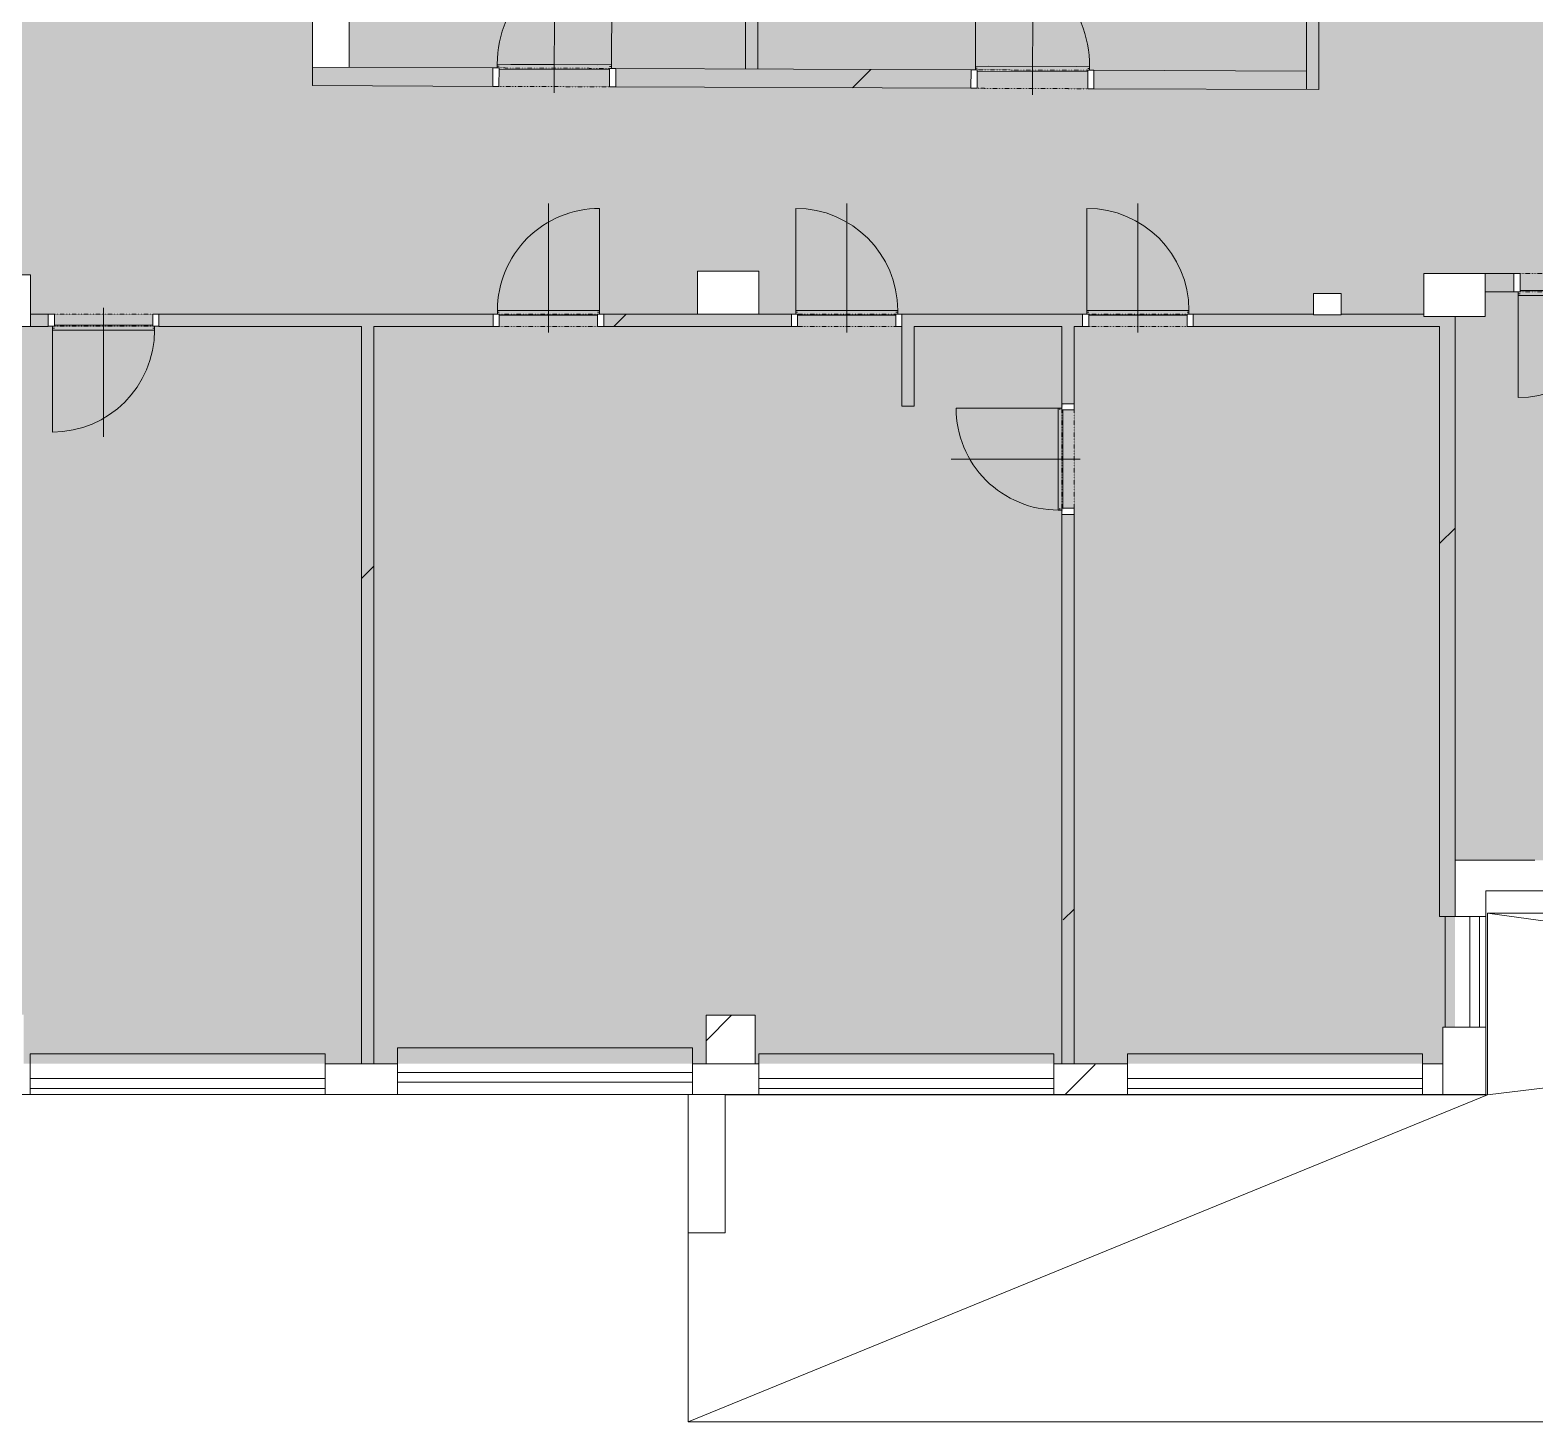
# Model space of a CAD drawing. Header units: millimetres. Extents: x 46521 to 258066, y -45352 to 20466.
# Drawn here: x 151742 to 163987, y -31726 to -20402 of the extents above; entities that cross this region are included whole.
import ezdxf

# ---------------------------------------------------------------- set-up
doc = ezdxf.new("R2010")
doc.units = ezdxf.units.MM
doc.linetypes.add('Čerchovaná se dvěma tečkami', pattern=[2.59, 1, -0.53, 0, -0.53, 0, -0.53])
for name, color, linetype, lineweight in [('A-DETL-GENF', 92, 'Continuous', 13), ('A-DETL-THIN', 151, 'Continuous', 13), ('A-DOOR', 31, 'Continuous', 13), ('A-DOOR-FRAM', 31, 'Continuous', 25), ('A-FLOR', 192, 'Continuous', 13), ('A-GENM', 13, 'Continuous', 13), ('A-GLAZ', 151, 'Continuous', 13), ('A-WALL', 113, 'Continuous', 13), ('A-WALL-PATT', 111, 'Continuous', 35), ('S-COLS', 52, 'Continuous', 13)]:
    doc.layers.add(name, color=color, linetype=linetype, lineweight=lineweight)
pattern_1 = [(45, (128393, 0), (-4242.64, 4242.64), [])]
pattern_2 = [(45, (128393, 0), (-7184.2, 7184.2), []), (45, (131267, -3e-12), (-7184.2, 7184.2), []), (45, (137014, -7e-12), (-4310.5, 10058), [4064, -2032, 67.06, -1964.94])]

# ---------------------------------------------------------------- blocks, each defined once
blk = doc.blocks.new('DVERE_1k_oblozka - DD03_01_800x1970_koupelna-1549492-Mapka _ závislý 6')
at = {"layer": 'A-DOOR', "lineweight": 9}
for p, q in [((-450, 53), (-400, 53)), ((-450, -47), (-450, 53)), ((-400, 53), (-400, -47)), ((0, 103), (0, -947)), ((400, 53), (450, 53)), ((400, -47), (400, 53)), ((450, 53), (450, -47)), ((-400, -47), (-450, -47)), ((-415, -47), (-415, -907)), ((-415, -62), (-400, -62)), ((-415, -77), (-415, -62)), ((415, -77), (-415, -77)), ((-400, -37), (400, -37)), ((305, -77), (-305, -77)), ((450, -47), (400, -47)), ((400, -62), (415, -62)), ((415, -77), (415, -47)), ((415, -62), (415, -77))]:
    blk.add_line(p, q, dxfattribs=at)
at = {"layer": 'A-DOOR', "linetype": 'Čerchovaná se dvěma tečkami', "lineweight": 9}
for p, q in [((-400, 53), (400, 53)), ((-400, -47), (400, -47))]:
    blk.add_line(p, q, dxfattribs=at)
at = {"layer": 'A-DOOR', "lineweight": 9}
blk.add_arc((-415, -77), 830, 270, 0, dxfattribs=at)
at = {"layer": 'A-DOOR-FRAM', "lineweight": 9}
for p, q in [((-450, 53), (-400, 53)), ((-400, 53), (-400, -47)), ((400, -47), (400, 53)), ((450, 53), (400, 53)), ((-400, -47), (-450, -47)), ((400, -47), (450, -47))]:
    blk.add_line(p, q, dxfattribs=at)
blk = doc.blocks.new('DVERE_1k_oblozka - DD03_01_900x1970_koupelna-1549502-Mapka _ závislý 6')
at = {"layer": 'A-DOOR', "lineweight": 9}
for p, q in [((0, 128), (0, -1072)), ((-500, 78), (-450, 78)), ((-500, -72), (-500, 78)), ((-450, 78), (-450, -72)), ((450, 78), (500, 78)), ((450, -72), (450, 78)), ((500, 78), (500, -72)), ((-450, -72), (-500, -72)), ((-465, -72), (-465, -1032)), ((-465, -87), (-450, -87)), ((-465, -102), (-465, -87)), ((465, -102), (-465, -102)), ((-450, -62), (450, -62)), ((355, -102), (-355, -102)), ((500, -72), (450, -72)), ((450, -87), (465, -87)), ((465, -102), (465, -72)), ((465, -87), (465, -102))]:
    blk.add_line(p, q, dxfattribs=at)
at = {"layer": 'A-DOOR', "linetype": 'Čerchovaná se dvěma tečkami', "lineweight": 9}
for p, q in [((-450, 78), (450, 78)), ((-450, -72), (450, -72))]:
    blk.add_line(p, q, dxfattribs=at)
at = {"layer": 'A-DOOR', "lineweight": 9}
blk.add_arc((-465, -102), 930, 270, 0, dxfattribs=at)
at = {"layer": 'A-DOOR-FRAM', "lineweight": 9}
for p, q in [((-500, 78), (-450, 78)), ((-450, 78), (-450, -72)), ((450, -72), (450, 78)), ((500, 78), (450, 78)), ((-450, -72), (-500, -72)), ((450, -72), (500, -72))]:
    blk.add_line(p, q, dxfattribs=at)
blk = doc.blocks.new('DVERE_1k_oblozka - DD03_01_800x1970_koupelna-1549494-Mapka _ závislý 6')
at = {"layer": 'A-DOOR', "lineweight": 9}
for p, q in [((0, 128), (0, -972)), ((-450, 78), (-400, 78)), ((-450, -72), (-450, 78)), ((-400, 78), (-400, -72)), ((400, 78), (450, 78)), ((400, -72), (400, 78)), ((450, 78), (450, -72)), ((-400, -72), (-450, -72)), ((-415, -72), (-415, -932)), ((-415, -87), (-400, -87)), ((-415, -102), (-415, -87)), ((415, -102), (-415, -102)), ((-400, -62), (400, -62)), ((305, -102), (-305, -102)), ((450, -72), (400, -72)), ((400, -87), (415, -87)), ((415, -102), (415, -72)), ((415, -87), (415, -102))]:
    blk.add_line(p, q, dxfattribs=at)
at = {"layer": 'A-DOOR', "linetype": 'Čerchovaná se dvěma tečkami', "lineweight": 9}
for p, q in [((-400, 78), (400, 78)), ((-400, -72), (400, -72))]:
    blk.add_line(p, q, dxfattribs=at)
at = {"layer": 'A-DOOR', "lineweight": 9}
blk.add_arc((-415, -102), 830, 270, 0, dxfattribs=at)
at = {"layer": 'A-DOOR-FRAM', "lineweight": 9}
for p, q in [((-450, 78), (-400, 78)), ((-400, 78), (-400, -72)), ((400, -72), (400, 78)), ((450, 78), (400, 78)), ((-400, -72), (-450, -72)), ((400, -72), (450, -72))]:
    blk.add_line(p, q, dxfattribs=at)
blk = doc.blocks.new('OKNO_2k_nadsvetlik - OKNO_2k_nadsvetlik 2400 x 1750-1972477-Mapka _ závislý 6')
at = {"layer": 'A-GLAZ', "color": 51, "lineweight": 9}
for p, q in [((-1200, 126), (1200, 126)), ((-1200, 25), (-1200, 126)), ((1200, 126), (1200, 25)), ((1200, 25), (-1200, 25)), ((-1200, 25), (1200, 25)), ((-1200, -55), (-1200, 25)), ((1200, 25), (1200, -55)), ((1200, -55), (-1200, -55))]:
    blk.add_line(p, q, dxfattribs=at)
blk = doc.blocks.new('parapet s nosem_vnitní - parapet s nosem_vnitní-V42-Mapka _ závislý 6')
at = {"layer": 'A-GENM', "color": 51, "lineweight": 9}
for p, q in [((-1200, -190), (-1200, 0)), ((1200, 0), (1200, -190)), ((-1200, -190), (-1200, -200)), ((-1200, -200), (1200, -200)), ((-1200, -200), (1200, -200)), ((1200, -200), (1200, -190))]:
    blk.add_line(p, q, dxfattribs=at)
blk = doc.blocks.new('OKNO_2k_nadsvetlik - OKNO_2k_nadsvetlik 2400 x 1750-1972492-Mapka _ závislý 6')
at = {"layer": 'A-GLAZ', "lineweight": 9}
for p, q in [((-1200, 126), (1200, 126)), ((-1200, 75), (-1200, 126)), ((1200, 126), (1200, 75)), ((1200, 75), (-1200, 75)), ((-1200, 75), (1200, 75)), ((-1200, -5), (-1200, 75)), ((1200, 75), (1200, -5)), ((1200, -5), (-1200, -5))]:
    blk.add_line(p, q, dxfattribs=at)
blk = doc.blocks.new('parapet s nosem_vnitní - parapet s nosem_vnitní-1280305-Mapka _ závislý 6')
at = {"layer": 'A-GENM', "lineweight": 9}
for p, q in [((-1200, -190), (-1200, 0)), ((1200, 0), (1200, -190)), ((-1200, -190), (-1200, -200)), ((-1200, -200), (1200, -200)), ((-1200, -200), (1200, -200)), ((1200, -200), (1200, -190))]:
    blk.add_line(p, q, dxfattribs=at)
blk = doc.blocks.new('OKNO_2k_nadsvetlik - OKNO_2k_nadsvetlik 2400 x 1850-1972490-Mapka _ závislý 6')
at = {"layer": 'A-GLAZ', "lineweight": 9}
for p, q in [((-1200, 5), (1200, 5)), ((-1200, -75), (-1200, 5)), ((1200, 5), (1200, -75)), ((-1200, -75), (1200, -75)), ((-1200, -126), (-1200, -75)), ((1200, -75), (-1200, -75)), ((1200, -75), (1200, -126)), ((1200, -126), (-1200, -126))]:
    blk.add_line(p, q, dxfattribs=at)
blk = doc.blocks.new('parapet s nosem_vnitní - parapet s nosem_vnitní-V61-Mapka _ závislý 6')
at = {"layer": 'A-GENM', "lineweight": 9}
for p, q in [((1200, 200), (-1200, 200)), ((-1200, 200), (-1200, 190)), ((1200, 200), (-1200, 200)), ((-1200, 0), (-1200, 190)), ((1200, 190), (1200, 200)), ((1200, 190), (1200, 0))]:
    blk.add_line(p, q, dxfattribs=at)
blk = doc.blocks.new('DVERE_1k_oblozka - DD03_01_900x1970_koupelna-1549503-Mapka _ závislý 6')
at = {"layer": 'A-DOOR', "lineweight": 9}
for p, q in [((-465, 72), (-465, 1032)), ((0, -128), (0, 1072)), ((-450, 72), (-500, 72)), ((-500, 72), (-500, -78)), ((465, 102), (-465, 102)), ((-465, 102), (-465, 87)), ((-465, 87), (-450, 87)), ((-450, -78), (-450, 72)), ((-450, 62), (450, 62)), ((355, 102), (-355, 102)), ((450, 87), (465, 87)), ((500, 72), (450, 72)), ((450, 72), (450, -78)), ((465, 87), (465, 102)), ((465, 102), (465, 72)), ((500, -78), (500, 72)), ((-500, -78), (-450, -78)), ((450, -78), (500, -78))]:
    blk.add_line(p, q, dxfattribs=at)
at = {"layer": 'A-DOOR', "linetype": 'Čerchovaná se dvěma tečkami', "lineweight": 9}
for p, q in [((-450, 72), (450, 72)), ((-450, -78), (450, -78))]:
    blk.add_line(p, q, dxfattribs=at)
at = {"layer": 'A-DOOR', "lineweight": 9}
blk.add_arc((-465, 102), 930, 360, 90, dxfattribs=at)
at = {"layer": 'A-DOOR-FRAM', "lineweight": 9}
for p, q in [((-450, 72), (-500, 72)), ((-450, -78), (-450, 72)), ((450, 72), (450, -78)), ((450, 72), (500, 72)), ((-500, -78), (-450, -78)), ((500, -78), (450, -78))]:
    blk.add_line(p, q, dxfattribs=at)
blk = doc.blocks.new('DVERE_1k_oblozka - DD03_01_800x1970_koupelna-1549498-Mapka _ závislý 6')
at = {"layer": 'A-DOOR', "lineweight": 9}
for p, q in [((-415, 47), (-415, 907)), ((0, -103), (0, 947)), ((-400, 47), (-450, 47)), ((-450, 47), (-450, -53)), ((415, 77), (-415, 77)), ((-415, 77), (-415, 62)), ((-415, 62), (-400, 62)), ((-400, -53), (-400, 47)), ((-400, 37), (400, 37)), ((305, 77), (-305, 77)), ((400, 62), (415, 62)), ((450, 47), (400, 47)), ((400, 47), (400, -53)), ((415, 62), (415, 77)), ((415, 77), (415, 47)), ((450, -53), (450, 47)), ((-450, -53), (-400, -53)), ((400, -53), (450, -53))]:
    blk.add_line(p, q, dxfattribs=at)
at = {"layer": 'A-DOOR', "linetype": 'Čerchovaná se dvěma tečkami', "lineweight": 9}
for p, q in [((-400, 47), (400, 47)), ((-400, -53), (400, -53))]:
    blk.add_line(p, q, dxfattribs=at)
at = {"layer": 'A-DOOR', "lineweight": 9}
blk.add_arc((-415, 77), 830, 360, 90, dxfattribs=at)
at = {"layer": 'A-DOOR-FRAM', "lineweight": 9}
for p, q in [((-400, 47), (-450, 47)), ((-400, -53), (-400, 47)), ((400, 47), (400, -53)), ((400, 47), (450, 47)), ((-450, -53), (-400, -53)), ((450, -53), (400, -53))]:
    blk.add_line(p, q, dxfattribs=at)
blk = doc.blocks.new('Betonový pravoúhlý sloup - 170 x 230mm-2256506-Mapka _ závislý 6')
at = {"layer": 'S-COLS', "lineweight": 9}
h = blk.add_hatch(dxfattribs=at)
h.set_pattern_fill('FP_106', color=256, style=0, pattern_type=2)
h.set_pattern_definition([(135, (-22632, -33903), (-7184.2, -7184.2), []), (135, (-22632, -31030), (-7184.2, -7184.2), []), (135, (-22632, -25282), (-10058, -4310.5), [4064, -2032, 67.1, -1964.9])])
h.paths.add_polyline_path([(-87.5, -112.5), (87.5, -112.5), (87.5, 112.5), (-87.5, 112.5)])
for p, q in [((87.5, 112.5), (-87.5, 112.5)), ((-87.5, 112.5), (-87.5, -112.5)), ((87.5, -112.5), (87.5, 112.5)), ((-87.5, -112.5), (87.5, -112.5))]:
    blk.add_line(p, q, dxfattribs=at)
blk = doc.blocks.new('Betonový pravoúhlý sloup - 350 x 500mm-2256481-Mapka _ závislý 6')
at = {"layer": 'S-COLS', "lineweight": 9}
h = blk.add_hatch(dxfattribs=at)
h.set_pattern_fill('FP_107', color=256, style=0, pattern_type=2)
h.set_pattern_definition([(315, (22538, 29029), (7184.2, 7184.2), []), (315, (22538, 26155), (7184.2, 7184.2), []), (315, (22538, 20408), (10058, 4310.5), [4064, -2032, 67.1, -1964.9])])
h.paths.add_polyline_path([(-175, -250), (175, -250), (175, 250), (-175, 250)])
for p, q in [((175, 250), (-175, 250)), ((-175, 250), (-175, -250)), ((175, -250), (175, 250)), ((-175, -250), (175, -250))]:
    blk.add_line(p, q, dxfattribs=at)
blk = doc.blocks.new('OKNO_1k_nadsvetlik - OKNO_1k_nadsvetlik_900 x 1850-1969497-Mapka _ závislý 6')
at = {"layer": 'A-GLAZ', "color": 51, "lineweight": 9}
for p, q in [((-450, 126), (450, 126)), ((-450, 75), (-450, 126)), ((450, 126), (450, 75)), ((450, 75), (-450, 75)), ((-450, 75), (450, 75)), ((-450, -5), (-450, 75)), ((450, 75), (450, -5)), ((450, -5), (-450, -5))]:
    blk.add_line(p, q, dxfattribs=at)
blk = doc.blocks.new('parapet s nosem_vnitní - parapet s nosem_vnitní-1280301-Mapka _ závislý 6')
at = {"layer": 'A-GENM', "color": 51, "lineweight": 9}
for p, q in [((-450, -190), (-450, 0)), ((450, 0), (450, -190)), ((-450, -190), (-450, -200)), ((-450, -200), (450, -200)), ((-450, -200), (450, -200)), ((450, -200), (450, -190))]:
    blk.add_line(p, q, dxfattribs=at)
blk = doc.blocks.new('Betonový pravoúhlý sloup - 350 x 500mm-V130-Mapka _ závislý 6')
at = {"layer": 'S-COLS', "lineweight": 9}
h = blk.add_hatch(dxfattribs=at)
h.set_pattern_fill('FP_127', color=256, style=0, pattern_type=2)
h.set_pattern_definition([(315, (22557, 34938), (7184.2, 7184.2), []), (315, (22557, 32065), (7184.2, 7184.2), []), (315, (22557, 26317), (10058, 4310.5), [4064, -2032, 67.1, -1964.9])])
h.paths.add_polyline_path([(-175, -250), (175, -250), (175, 250), (-175, 250)])
for p, q in [((175, 250), (-175, 250)), ((-175, 250), (-175, -250)), ((175, -250), (175, 250)), ((-175, -250), (175, -250))]:
    blk.add_line(p, q, dxfattribs=at)
blk = doc.blocks.new('Betonový pravoúhlý sloup - 400 x 420mm-2270511-Mapka _ závislý 6')
at = {"layer": 'S-COLS', "lineweight": 9}
h = blk.add_hatch(dxfattribs=at)
h.set_pattern_fill('FP_129', color=256, style=0, pattern_type=2)
h.set_pattern_definition([(45, (-23152, 22603), (-7184.2, 7184.2), []), (45, (-20279, 22603), (-7184.2, 7184.2), []), (45, (-14531, 22603), (-4310.5, 10058), [4064, -2032, 67, -1965])])
h.paths.add_polyline_path([(-200, -210), (200, -210), (200, 210), (-200, 210)])
for p, q in [((200, 210), (-200, 210)), ((-200, 210), (-200, -210)), ((200, -210), (200, 210)), ((-200, -210), (200, -210))]:
    blk.add_line(p, q, dxfattribs=at)

msp = doc.modelspace()

# ---------------------------------------------------------------- hatches: boundary and pattern name
at = {"layer": 'A-DETL-GENF', "lineweight": 9}
h = msp.add_hatch(color=1, dxfattribs=at)
h.paths.add_polyline_path([(127107.9, -28962.3), (127107.9, -27933.8), (126937.9, -27933.8), (126937.9, -28962.3)])
h.paths.add_polyline_path([(139462.9, -28962.3), (139462.9, -27933.8), (133202.9, -27933.8), (133202.9, -27115.5), (133342.9, -27115.5), (133342.9, -26157.5), (127187.9, -26157.5), (127187.9, -27300), (127642.9, -27300), (127642.9, -27933.8), (127357.9, -27933.8), (127357.9, -28962.3), (135504.5, -28962.3)])
h.paths.add_polyline_path([(139762.9, -28962.3), (145152.6, -28962.3), (145152.6, -27933.8), (139762.9, -27933.8), (139762.9, -28329.9)])
h.paths.add_polyline_path([(173435.4, -17205.8), (173435.4, -17200.8), (173135.4, -17205.8)])
h.paths.add_polyline_path([(170427.4, -17205.8), (169617.8, -17205.8), (169617.8, -17625.8), (169217.8, -17625.8), (169217.8, -17205.8), (167472.8, -17205.8), (167472.8, -16585.8), (167872.8, -16585.8), (167872.8, -16955.8), (170505.4, -16955.8), (170505.4, -16555.8), (170905.4, -16555.8), (170890.2, -16979.2), (170747.4, -17200.8), (170427.4, -17200.8)])
h.paths.add_polyline_path([(170747.4, -17205.8), (170747.4, -17520.8), (170427.4, -17520.8), (170427.4, -17205.8), (170505.4, -17205.8)])
h.paths.add_polyline_path([(162207, -28812.5), (163236.6, -28812.5), (163236.6, -28514.7), (163336.6, -28514.7), (163336.6, -27156.7), (169656.9, -27156.7), (169656.9, -22765.8), (169241.9, -22765.8), (169241.9, -22732.3), (169152.2, -22732.3), (169152.2, -22382.3), (169656.9, -22365.8), (169656.9, -19232.3), (169906.9, -19249.4), (169906.9, -19829.6), (171996.9, -19829.6), (171996.9, -19579.6), (172046.9, -19579.6), (172046.9, -19829.6), (172846.9, -19829.6), (172846.9, -19579.6), (172896.9, -19579.6), (172896.9, -19829.6), (177130.4, -19829.6), (177130.4, -17205.8), (176182.9, -17205.8), (176182.9, -17500.8), (175882.9, -17500.8), (175882.9, -17205.8), (173435.4, -17205.8), (173435.4, -17500.8), (173135.4, -17500.8), (173135.4, -17205.8), (170750.5, -17200.8), (170905.4, -16955.8), (176480.4, -16955.8), (176480.4, -16583.6), (176880.4, -16583.6), (176880.4, -10920.5), (176480.4, -10920.5), (176480.4, -10523.2), (170893.4, -10563.9), (170893.4, -10951), (170476, -10951.7), (170473.4, -10563.9), (170322.6, -10561), (170321.4, -10384.9), (169221.4, -10392.4), (169221.4, -10572.4), (167152.6, -10577.1), (167151.4, -10406.4), (167101.3, -10392.4), (167101, -10372.1), (165451.2, -10372.1), (165451, -10417.9), (165401.5, -10418.2), (165402.7, -10598.2), (161880.4, -10622.1), (161880.4, -11022.1), (161480.4, -11022.1), (161480.4, -16631.1), (161900.4, -16631.1), (161900.4, -17172.1), (161480.4, -17172.1), (161480.4, -17584.7), (157672.2, -17584.7), (157672.2, -17934.7), (157172.2, -17934.7), (157172.2, -17584.7), (152003.6, -17584.7), (152003.6, -18004.7), (151603.6, -18004.7), (151603.6, -16843.3), (151203.6, -16829.6), (151203.6, -16443.3), (151603.6, -16443.3), (151603.6, -12505.8), (151936.8, -12485), (151953.6, -12480.8), (151953.6, -17334.7), (152018.6, -17334.7), (152018.6, -4240.9), (151953.6, -4240.9), (151936.8, -11622.4), (151853.6, -11605.8), (151603.6, -11605.8), (151603.6, -10845.8), (151268.6, -10845.8), (151268.6, -10445.8), (151603.6, -10445.8), (151603.6, -4686.1), (151268.6, -4686.1), (151268.6, -4286.1), (151603.6, -4286.1), (151603.6, -4240.9), (145196, -4240.9), (145196, -4286.1), (145521, -4286.1), (145521, -4686.1), (145196, -4686.1), (145196, -10445.8), (145521, -10445.8), (145521, -10845.8), (145196, -10845.8), (145196, -16143.3), (145620.7, -16143.3), (145620.7, -16843.3), (145220.7, -16843.3), (145220.7, -16443.3), (139625.4, -16443.3), (139612.6, -16843.3), (139225.4, -16843.3), (139225.4, -16443.3), (133650.4, -16443.3), (133650.4, -16143.3), (134486.1, -16140.2), (134486.1, -15478.3), (134826.1, -15478.3), (134826.1, -9908.2), (134416.1, -9908.2), (134416.1, -9358.2), (134826.1, -9358.2), (134826.1, -6966.2), (134396.1, -6966.2), (134396.1, -6451.2), (134826.1, -6451.2), (134826.1, -886.8), (134293.3, -886.8), (134293.3, -431.8), (128841.1, -431.8), (128841.1, -871.8), (128406.1, -890.9), (128406.1, -6443.2), (128826.1, -6443.2), (128826.1, -6963.2), (128406.1, -6963.2), (128406.1, -9340.2), (128841.1, -9340.2), (128841.1, -9908.2), (128406.1, -9908.2), (128406.1, -14351.8), (128051.1, -14357.8), (128051.1, -15446.9), (128075.1, -15451.8), (128076.1, -15451.8), (128861.1, -15451.8), (128861.1, -16130), (131154.2, -16130), (131154.2, -15402.4), (131609.2, -15402.4), (131609.2, -16140), (131699.2, -16143.3), (131699.2, -16430), (127602.9, -16430), (127602.9, -16830), (127187.9, -16830), (127187.9, -21265), (127602.9, -21265), (127602.9, -21665), (127187.9, -21665), (127207.5, -25857.5), (133642.9, -25857.5), (133642.9, -27683.8), (139242.9, -27683.8), (139242.9, -27206.6), (139642.9, -27206.6), (139642.9, -27683.8), (145239.7, -27683.8), (145239.7, -27206.6), (145639.7, -27206.6), (145639.7, -24339.4), (145889.7, -24339.4), (145889.7, -25069.4), (146429.7, -25069.4), (146429.7, -25319.4), (147329.7, -25319.4), (147329.7, -25069.4), (149519.7, -25069.4), (149519.7, -25319.4), (150404.7, -25319.4), (150419.7, -25069.4), (150995.8, -25069.4), (150995.8, -22482.5), (151345.8, -22482.5), (151345.8, -22392.5), (151745.8, -22392.5), (151745.8, -22812.5), (151345.8, -22812.5), (151345.8, -28412.5), (151690.8, -28412.5), (151690.8, -28812.5), (157242, -28812.5), (157242, -28417.5), (157642, -28417.5), (157642, -28812.5), (160236.6, -28812.5)])
h.paths.add_polyline_path([(160236.6, -24342.5), (160136.6, -24342.5), (160153, -24292.5), (160236.6, -24292.5)])
h.paths.add_polyline_path([(139542.9, -24274.3), (139542.9, -24224.3), (139642.9, -24224.3), (139642.9, -24274.3)])
h.paths.add_polyline_path([(160236.6, -23492.5), (160136.6, -23492.5), (160153, -23442.5), (160236.6, -23442.5)])
h.paths.add_polyline_path([(139642.9, -23424.3), (139542.9, -23424.3), (139542.9, -23374.3), (139642.9, -23374.3)])
h.paths.add_polyline_path([(152739.7, -22812.5), (152739.7, -22712.5), (152789.7, -22712.5), (152789.7, -22812.5)])
h.paths.add_polyline_path([(151939.7, -22812.5), (151889.7, -22812.5), (151889.7, -22712.5), (151939.7, -22712.5)])
h.paths.add_polyline_path([(155509.7, -22812.5), (155509.7, -22712.5), (155559.7, -22712.5), (155559.7, -22812.5)])
h.paths.add_polyline_path([(158786.6, -22812.5), (158786.6, -22712.5), (158836.6, -22712.5), (158836.6, -22812.5)])
h.paths.add_polyline_path([(157986.6, -22812.5), (157936.6, -22812.5), (157936.6, -22712.5), (157986.6, -22712.5)])
h.paths.add_polyline_path([(156409.7, -22812.5), (156359.7, -22812.5), (156359.7, -22712.5), (156409.7, -22712.5)])
h.paths.add_polyline_path([(161206.6, -22812.5), (161156.6, -22812.5), (161156.6, -22712.5), (161206.6, -22712.5)])
h.paths.add_polyline_path([(160356.6, -22812.5), (160306.6, -22812.5), (160306.6, -22712.5), (160356.6, -22712.5)])
h.paths.add_polyline_path([(145604.9, -22802.5), (145302.6, -22802.5), (145302.6, -22382.5), (145702.6, -22382.5), (145702.6, -22802.5), (145639.7, -22802.5)])
h.paths.add_polyline_path([(163081.6, -22732.3), (163081.6, -22382.3), (163581.6, -22382.3), (163581.6, -22732.3)])
h.paths.add_polyline_path([(162184.1, -22719.8), (162184.1, -22544.8), (162409.1, -22544.8), (162409.1, -22719.8)])
h.paths.add_polyline_path([(157172.2, -22712.5), (157172.2, -22362.5), (157672.2, -22362.5), (157672.2, -22712.5)])
h.paths.add_polyline_path([(164715.8, -22532.3), (164665.8, -22532.3), (164665.8, -22382.3), (164715.8, -22382.3)])
h.paths.add_polyline_path([(163815.8, -22532.3), (163815.8, -22382.3), (163865.8, -22382.3), (163865.8, -22532.3)])
h.paths.add_polyline_path([(130392.2, -22425), (130292.2, -22425), (130292.2, -22375), (130392.2, -22375)])
h.paths.add_polyline_path([(133342.9, -21665), (133202.9, -21665), (133202.9, -21265), (133642.9, -21265), (133642.9, -21665), (133542.9, -21665)])
h.paths.add_polyline_path([(138994.1, -21599.6), (138944.1, -21599.6), (138944.1, -21499.6), (138994.1, -21519.5), (138994.1, -21562)])
h.paths.add_polyline_path([(138094.1, -21599.6), (138094.1, -21499.6), (138144.1, -21519.5), (138144.1, -21599.6)])
h.paths.add_polyline_path([(135914.1, -21599.6), (135864.1, -21599.6), (135864.1, -21499.6), (135914.1, -21519.5), (135914.1, -21562)])
h.paths.add_polyline_path([(135014.1, -21599.6), (135014.1, -21499.6), (135064.1, -21519.5), (135064.1, -21599.6)])
h.paths.add_polyline_path([(130392.2, -21575), (130292.2, -21575), (130292.2, -21525), (130392.2, -21525)])
h.paths.add_polyline_path([(139761.1, -21562), (139261.1, -21562), (139261.1, -21212), (139761.1, -21212), (139761.1, -21519.5)])
h.paths.add_polyline_path([(132892.9, -21415), (132842.9, -21415), (132842.9, -21265), (132892.9, -21265)])
h.paths.add_polyline_path([(132042.9, -21415), (131992.9, -21415), (131992.9, -21265), (132042.9, -21265)])
h.paths.add_polyline_path([(150615.8, -21322.5), (150615.8, -21222.5), (150665.8, -21222.5), (150665.8, -21322.5)])
h.paths.add_polyline_path([(151265.8, -21322.5), (151265.8, -21222.5), (151315.8, -21222.5), (151315.8, -21322.5)])
h.paths.add_polyline_path([(131699.2, -20900), (131549.2, -20900), (131549.2, -20850), (131699.2, -20850)])
h.paths.add_polyline_path([(160347.8, -20879.4), (160348.4, -20729.2), (160398.4, -20729.2), (160397.8, -20879.4), (160347.8, -20879.2)])
h.paths.add_polyline_path([(159397.8, -20875.6), (159398.4, -20725.4), (159448.4, -20725.4), (159447.8, -20875.6), (159397.8, -20875.4)])
h.paths.add_polyline_path([(156507, -20863.9), (156457, -20863.7), (156457.6, -20713.7), (156507.6, -20713.9), (156507, -20863.7)])
h.paths.add_polyline_path([(155557, -20860.1), (155507, -20859.9), (155507.6, -20709.9), (155557.6, -20710.1), (155557, -20859.9)])
h.paths.add_polyline_path([(154339.4, -20705.3), (154039.4, -20704.1), (154039.4, -19936.3), (154339.4, -19936.3), (154339.4, -20036.3)])
h.paths.add_polyline_path([(153176.7, -20237.4), (153126.7, -20235.7), (153130.2, -20135.8), (153180.2, -20137.5), (153176.8, -20235.7)])
h.paths.add_polyline_path([(152327.2, -20207.8), (152277.2, -20206), (152280.7, -20106.1), (152330.7, -20107.8), (152327.3, -20206)])
h.paths.add_polyline_path([(131549.2, -20050), (131549.2, -20000), (131699.2, -20000), (131699.2, -20050)])
h.paths.add_polyline_path([(136163.2, -19675.3), (136162.7, -19525.3), (136212.7, -19525.3), (136213.2, -19675.1)])
h.paths.add_polyline_path([(137013.2, -19672.1), (137012.7, -19522.1), (137062.7, -19522.1), (137063.2, -19671.9)])
h.paths.add_polyline_path([(140379.1, -19659.3), (140379.1, -19509.3), (140428.5, -19509.2), (140428.5, -19659.2)])
h.paths.add_polyline_path([(141229.1, -19656.1), (141229.1, -19506.1), (141278.5, -19505.9), (141278.5, -19655.9)])
h.paths.add_polyline_path([(142228.5, -19543.3), (141928.5, -19543.3), (141928.5, -19143.3), (142228.5, -19143.3), (142228.5, -19503.5)])
h.paths.add_polyline_path([(149124.7, -19336.3), (149124.7, -19286.3), (149224.7, -19286.3), (149224.7, -19336.3)])
h.paths.add_polyline_path([(168446.9, -19232.3), (168446.9, -19132.3), (168496.9, -19132.3), (168496.9, -19232.3)])
h.paths.add_polyline_path([(169346.9, -19232.3), (169296.9, -19232.3), (169296.9, -19132.3), (169346.9, -19132.3)])
h.paths.add_polyline_path([(144428.5, -19013.3), (144428.5, -18913.3), (144478.5, -18913.3), (144478.5, -19013.3)])
h.paths.add_polyline_path([(145400.5, -19013.3), (145400.5, -18913.3), (145450.5, -18913.3), (145450.5, -19013.3)])
h.paths.add_polyline_path([(143720.7, -19013.3), (143678.5, -19013.3), (143678.5, -18913.3), (143728.5, -18913.3), (143728.5, -19013.3)])
h.paths.add_polyline_path([(146300.5, -19013.3), (146250.5, -19013.3), (146250.5, -18913.3), (146300.5, -18913.3)])
h.paths.add_polyline_path([(150769.4, -18846.3), (150769.4, -18746.3), (150819.4, -18746.3), (150819.4, -18846.3)])
h.paths.add_polyline_path([(151469.4, -18846.3), (151419.4, -18846.3), (151419.4, -18746.3), (151469.4, -18746.3)])
h.paths.add_polyline_path([(149224.7, -18686.3), (149124.7, -18686.3), (149124.7, -18636.3), (149224.7, -18636.3)])
h.paths.add_polyline_path([(149893.6, -18186.3), (149593.6, -18186.3), (149593.6, -16779.6), (149893.6, -16779.6), (149893.6, -18114.3)])
h.paths.add_polyline_path([(163447, -17972.1), (163198.5, -17972.1), (163198.5, -17272.1), (163608.5, -17272.1), (163608.5, -17972.1)])
h.paths.add_polyline_path([(162258.5, -17272.1), (162258.5, -17172.1), (162308.5, -17172.1), (162308.5, -17272.1)])
h.paths.add_polyline_path([(163108.5, -17272.1), (163108.5, -17172.1), (163158.5, -17172.1), (163158.5, -17272.1)])
h.paths.add_polyline_path([(175882.9, -17205.8), (176189.6, -17200.8), (176182.9, -17200.8), (175882.9, -17200.8)])
h.paths.add_polyline_path([(133565.4, -16843.3), (133215.4, -16843.3), (133215.4, -16143.3), (133565.4, -16143.3), (133565.4, -16443.3)])
h.paths.add_polyline_path([(150250.1, -15761.9), (150250.1, -15711.9), (150350.1, -15711.9), (150350.1, -15761.9)])
h.paths.add_polyline_path([(147922.6, -15761.9), (147922.6, -15711.9), (148022.6, -15711.9), (148022.6, -15761.9)])
h.paths.add_polyline_path([(131709.1, -15384.9), (131609.1, -15384.9), (131609.2, -15334.9), (131709.1, -15334.9)])
h.paths.add_polyline_path([(148022.6, -15111.9), (147922.6, -15111.9), (147922.6, -15061.9), (148022.6, -15061.9)])
h.paths.add_polyline_path([(150350.1, -15111.9), (150250.1, -15111.9), (150250.1, -15061.9), (150350.1, -15061.9)])
h.paths.add_polyline_path([(148022.6, -14851.9), (147922.6, -14851.9), (147922.6, -14801.9), (148022.6, -14801.9)])
h.paths.add_polyline_path([(150250.1, -14750.1), (150250.1, -14700.1), (150350.1, -14709.1), (150350.1, -14750.1)])
h.paths.add_polyline_path([(131709.1, -14534.9), (131609.1, -14534.9), (131609.1, -14484.9), (131709.1, -14484.9)])
h.paths.add_polyline_path([(148022.6, -14201.9), (147922.6, -14201.9), (147922.6, -14151.9), (148022.6, -14151.9)])
h.paths.add_polyline_path([(150250.1, -14100.1), (150250.1, -14050.1), (150350.1, -14050.1), (150350.1, -14100.1)])
h.paths.add_polyline_path([(167322.8, -13752.1), (167322.8, -13702.1), (167472.8, -13702.1), (167472.8, -13752.1)])
h.paths.add_polyline_path([(167472.8, -12902.1), (167322.8, -12902.1), (167322.8, -12852.1), (167472.8, -12852.1)])
h.paths.add_polyline_path([(167592.8, -12689.7), (167592.8, -12589.7), (167642.3, -12589.4), (167642.3, -12689.4)])
h.paths.add_polyline_path([(168242.8, -12686.6), (168242.3, -12586.6), (168292.3, -12586.6), (168292.8, -12686.3)])
h.paths.add_polyline_path([(170807.1, -12047.2), (170806.7, -11997.2), (170906.7, -11997.2), (170893.4, -12046.4)])
h.paths.add_polyline_path([(149270.3, -11479.2), (149220.3, -11479.2), (149220.3, -11379.2), (149270.3, -11379.2)])
h.paths.add_polyline_path([(148420.3, -11479.2), (148370.3, -11479.2), (148370.3, -11379.2), (148420.3, -11379.2)])
h.paths.add_polyline_path([(170799.3, -11197.2), (170806.7, -11147.2), (170898.8, -11147.2), (170893.4, -11196.4), (170806.7, -11197.2)])
h.paths.add_polyline_path([(133006.1, -11177.1), (133006.1, -11127.1), (133105.9, -11126.7), (133103.2, -11176.7)])
h.paths.add_polyline_path([(167472.8, -10977.1), (167472.8, -10577.1), (167872.8, -10584.2), (167872.8, -10977.1)])
h.paths.add_polyline_path([(133003.2, -10327.1), (133003.2, -10277.1), (133103.1, -10276.7), (133103.1, -10326.7)])
h.paths.add_polyline_path([(132989.1, -6045), (132989.1, -5995), (133088.9, -5994.7), (133088.9, -6044.7)])
h.paths.add_polyline_path([(132986.3, -5195), (132986.3, -5145), (133086.1, -5144.7), (133086.1, -5194.7)])
h.paths.add_polyline_path([(134186.1, -3625), (134136.1, -3625), (134136.1, -3525), (134186.1, -3525)])
h.paths.add_polyline_path([(133286.1, -3625), (133286.1, -3525), (133336.1, -3525), (133336.1, -3625)])
at = {"layer": 'A-WALL-PATT', "lineweight": 9}
h = msp.add_hatch(dxfattribs=at)
h.set_pattern_fill('FP_73', color=256, angle=45, style=0, pattern_type=2)
h.set_pattern_definition([(315, (154039.4, -23194), (5747, 5747), []), (270, (156731.6, -32352), (5747.4, -5747.4), [1016, -10478.7]), (315, (156731.6, -33368), (5747.4, 5747.4), [1016, -7112]), (360, (157450, -34086), (5747.4, 5747.4), [1016, -10478.7]), (45, (158466, -34086), (-5747.4, 5747.4), [1016, -7112]), (270, (159184.4, -32352), (5747.4, -5747.4), [1016, -10478.7]), (315, (158466, -31633), (5747.4, 5747.4), [1016, -7112]), (360, (157450, -31633.4), (5747.4, 5747.4), [1016, -10478.7]), (45, (156731.6, -32352), (-5747.4, 5747.4), [1016, -7112]), (315, (160113, -35015), (5747.4, 5747.4), [2032, -6096])])
h.paths.add_polyline_path([(154339.4, -20705.3), (154339.4, -19936.3), (154039.4, -19936.3), (154039.4, -20704.1), (154239.4, -20704.9)])
h = msp.add_hatch(dxfattribs=at)
h.set_pattern_fill('FP_36', color=256, style=0, pattern_type=2)
h.set_pattern_definition(pattern_1)
h.paths.add_polyline_path([(162128.5, -20886.2), (162128.5, -20736.2), (160398.4, -20729.4), (160398.4, -20879.3)])
h.paths.add_polyline_path([(159397.8, -20875.4), (159397.8, -20725.4), (156507.6, -20713.9), (156507.6, -20863.9)])
h.paths.add_polyline_path([(155507, -20859.9), (155507, -20709.9), (154039.4, -20704.1), (154039.4, -20854.1)])
h = msp.add_hatch(dxfattribs=at)
h.set_pattern_fill('FP_36', color=256, style=0, pattern_type=2)
h.set_pattern_definition(pattern_1)
h.paths.add_polyline_path([(166646.6, -22532.3), (166646.6, -22382.3), (164715.8, -22382.3), (164715.8, -22532.3), (166521.6, -22532.3)])
h.paths.add_polyline_path([(163581.6, -22532.3), (163815.8, -22532.3), (163815.8, -22382.3), (163581.6, -22382.3), (163581.6, -22455.6)])
h = msp.add_hatch(dxfattribs=at)
h.set_pattern_fill('FP_36', color=256, style=0, pattern_type=2)
h.set_pattern_definition(pattern_1)
h.paths.add_polyline_path([(160306.6, -22812.5), (160306.6, -22712.5), (158836.6, -22712.5), (158836.6, -22812.5), (160236.6, -22812.5)])
h.paths.add_polyline_path([(151889.7, -22812.5), (151889.7, -22712.5), (151745.8, -22712.5), (151745.8, -22812.5)])
h.paths.add_polyline_path([(162184.1, -22812.5), (163211.6, -22812.5), (163211.6, -22732.3), (161206.6, -22712.5), (161206.6, -22812.5)])
h.paths.add_polyline_path([(152789.7, -22812.5), (155509.7, -22812.5), (155509.7, -22712.5), (152789.7, -22712.5)])
h.paths.add_polyline_path([(157936.6, -22812.5), (157936.6, -22712.5), (156409.7, -22712.5), (156409.7, -22812.5), (157672.2, -22812.5)])
h = msp.add_hatch(dxfattribs=at)
h.set_pattern_fill('FP_36', color=256, style=0, pattern_type=2)
h.set_pattern_definition(pattern_1)
h.paths.add_polyline_path([(163261.6, -27614.7), (163336.6, -27614.7), (163336.6, -22732.3), (163211.6, -22732.3), (163211.6, -27614.7)])
h = msp.add_hatch(dxfattribs=at)
h.set_pattern_fill('FP_36', color=256, style=0, pattern_type=2)
h.set_pattern_definition(pattern_1)
h.paths.add_polyline_path([(154539.7, -28812.5), (154539.7, -22812.5), (154439.7, -22812.5), (154439.7, -28812.5)])
h = msp.add_hatch(dxfattribs=at)
h.set_pattern_fill('FP_36', color=256, style=0, pattern_type=2)
h.set_pattern_definition(pattern_1)
h.paths.add_polyline_path([(160236.6, -28812.5), (160236.6, -24342.5), (160136.6, -24342.5), (160153, -28812.5)])
h.paths.add_polyline_path([(160136.6, -23442.5), (160236.6, -23442.5), (160236.6, -22812.5), (160136.6, -22812.5)])
h = msp.add_hatch(dxfattribs=at)
h.set_pattern_fill('FP_82', color=256, angle=45, style=0, pattern_type=2)
h.set_pattern_definition([(45, (169370, -27407), (-5747, 5747), []), (360, (178528.3, -24714.6), (5747.4, 5747.4), [1016, -10478.7]), (45, (179544, -24714.6), (-5747.4, 5747.4), [1016, -7112]), (90, (180263, -23996), (-5747.4, 5747.4), [1016, -10478.7]), (135, (180263, -22980), (-5747.4, -5747.4), [1016, -7112]), (360, (178528.3, -22262), (5747.4, 5747.4), [1016, -10478.7]), (45, (177810, -22980), (-5747.4, 5747.4), [1016, -7112]), (90, (177810, -23996), (-5747.4, 5747.4), [1016, -10478.7]), (135, (178528, -24714.6), (-5747.4, -5747.4), [1016, -7112]), (45, (181191.6, -21333), (-5747.4, 5747.4), [2032, -6096])])
h.paths.add_polyline_path([(169656.9, -27406.7), (169656.9, -27156.7), (169036.6, -27156.7), (169036.6, -27406.7)])
h.paths.add_polyline_path([(163336.6, -27406.7), (163986.6, -27406.7), (163986.6, -27156.7), (163336.6, -27156.7), (163336.6, -27194.9)])
h.paths.add_polyline_path([(166386.6, -27406.7), (167036.6, -27406.7), (167036.6, -27156.7), (166386.6, -27178), (166386.6, -27356.7)])
h = msp.add_hatch(dxfattribs=at)
h.set_pattern_fill('FP_83', color=256, angle=45, style=0, pattern_type=2)
h.set_pattern_definition([(315, (163336.6, -30834.4), (5747, 5747), []), (270, (166028.7, -39992.3), (5747.4, -5747.4), [1016, -10478.7]), (315, (166029, -41008), (5747.4, 5747.4), [1016, -7112]), (0, (166747, -41727), (5747.4, 5747.4), [1016, -10478.7]), (45, (167763, -41727), (-5747.4, 5747.4), [1016, -7112]), (270, (168481.5, -39992.3), (5747.4, -5747.4), [1016, -10478.7]), (315, (167763, -39274), (5747.4, 5747.4), [1016, -7112]), (0, (166747, -39274), (5747.4, 5747.4), [1016, -10478.7]), (45, (166029, -39992), (-5747.4, 5747.4), [1016, -7112]), (315, (169410, -42656), (5747.4, 5747.4), [2032, -6096])])
h.paths.add_polyline_path([(163536.6, -27614.7), (163586.6, -27614.7), (163586.6, -27406.7), (163336.6, -27406.7), (163336.6, -27614.7), (163456.6, -27614.7)])
h = msp.add_hatch(dxfattribs=at)
h.set_pattern_fill('FP_75', color=256, angle=45, style=0, pattern_type=2)
h.set_pattern_definition(pattern_2)
h.paths.add_polyline_path([(157242, -28812.5), (157642, -28812.5), (157642, -28417.5), (157242, -28417.5)])
h = msp.add_hatch(dxfattribs=at)
h.set_pattern_fill('FP_41', color=256, angle=45, style=0, pattern_type=2)
h.set_pattern_definition(pattern_2)
h.paths.add_polyline_path([(163236.6, -29062.5), (163586.6, -29062.5), (163586.6, -28514.7), (163236.6, -28514.7), (163236.6, -28812.5)])
h = msp.add_hatch(dxfattribs=at)
h.set_pattern_fill('FP_74', color=256, angle=45, style=0, pattern_type=2)
h.set_pattern_definition([(45, (160165, -29062.5), (-5747, 5747), []), (360, (169323, -26370.4), (5747.4, 5747.4), [1016, -10478.7]), (45, (170339, -26370), (-5747.4, 5747.4), [1016, -7112]), (90, (171057, -25652), (-5747.4, 5747.4), [1016, -10478.7]), (135, (171057, -24636), (-5747.4, -5747.4), [1016, -7112]), (360, (169323, -23917.5), (5747.4, 5747.4), [1016, -10478.7]), (45, (168604, -24636), (-5747.4, 5747.4), [1016, -7112]), (90, (168604.3, -25652), (-5747.4, 5747.4), [1016, -10478.7]), (135, (169323, -26370), (-5747.4, -5747.4), [1016, -7112]), (45, (171986, -22989), (-5747.4, 5747.4), [2032, -6096])])
h.paths.add_polyline_path([(151690.8, -29062.5), (151742, -29062.5), (151742, -28812.5), (151345.8, -28812.5), (151345.8, -29062.5)])
h.paths.add_polyline_path([(163236.6, -29062.5), (163236.6, -28812.5), (163072, -28812.5), (163072, -29062.5)])
h.paths.add_polyline_path([(157242, -29062.5), (157672, -29062.5), (157672, -28812.5), (157132, -28812.5), (157132, -29062.5)])
h.paths.add_polyline_path([(160072, -29062.5), (160672, -29062.5), (160672, -28812.5), (160072, -28827), (160072, -29012.5)])
h.paths.add_polyline_path([(154142, -29062.5), (154732, -29062.5), (154732, -28812.5), (154142, -28812.5), (154142, -29012.5)])
h = msp.add_hatch(dxfattribs=at)
h.set_pattern_fill('FP_86', color=256, angle=45, style=0, pattern_type=2)
h.set_pattern_definition([(135, (157397, -26751), (-5747, -5747), []), (90, (154704.7, -17593.4), (-5747.4, 5747.4), [1016, -10478.7]), (135, (154705, -16577), (-5747.4, -5747.4), [1016, -7112]), (180, (153986.3, -15859), (-5747.4, -5747.4), [1016, -10478.7]), (225, (152970, -15859), (5747.4, -5747.4), [1016, -7112]), (90, (152252, -17593.4), (-5747.4, 5747.4), [1016, -10478.7]), (135, (152970, -18312), (-5747.4, -5747.4), [1016, -7112]), (180, (153986.3, -18312), (-5747.4, -5747.4), [1016, -10478.7]), (225, (154705, -17593), (5747.4, -5747.4), [1016, -7112]), (135, (151323, -14930), (-5747.4, -5747.4), [2032, -6096])])
h.paths.add_polyline_path([(157096.9, -30187.5), (157396.9, -30187.5), (157396.9, -29062.5), (157096.9, -29063.5), (157096.9, -29465)])

# ---------------------------------------------------------------- linework, layer by layer
at = {"layer": 'A-DETL-THIN', "lineweight": 9}
for p, q in [((163586.6, -29062.5), (163586.6, -27406.7)), ((163586.6, -27406.7), (169906.9, -27406.7)), ((150995.8, -29062.5), (163586.6, -29062.5))]:
    msp.add_line(p, q, dxfattribs=at)
at = {"layer": 'A-FLOR', "lineweight": 9}
for p, q in [((163601.9, -29066.4), (163601.9, -27586.4)), ((169256.9, -28366.4), (163601.9, -27586.4)), ((163601.9, -27586.4), (169641.9, -27586.4)), ((169256.9, -28366.4), (163601.9, -29066.4)), ((157096.9, -31726.4), (163601.9, -29066.4)), ((157396.9, -29066.4), (163601.9, -29066.4)), ((157096.9, -31726.4), (157096.9, -30187.5)), ((169781.9, -31726.4), (157096.9, -31726.4))]:
    msp.add_line(p, q, dxfattribs=at)
at = {"layer": 'A-WALL', "lineweight": 9}
for p, q in [((162128.5, -17272.1), (162128.5, -20886.2)), ((162228.5, -20886.6), (162228.5, -17272.1)), ((154339.4, -20705.3), (154339.4, -17584.7)), ((157563.5, -17934.7), (157563.5, -20718.1)), ((157663.5, -20718.5), (157663.5, -17934.7)), ((154039.4, -19936.3), (154039.4, -20854.1)), ((155507.6, -20709.9), (154039.4, -20704.1)), ((159398.4, -20725.4), (156507.6, -20713.9)), ((162128.5, -20736.2), (160398.4, -20729.4)), ((154039.4, -20854.1), (155507, -20859.9)), ((156507, -20863.9), (159397.8, -20875.4)), ((160397.8, -20879.4), (162228.5, -20886.6)), ((163815.8, -22382.3), (163581.6, -22382.3)), ((163581.6, -22532.3), (163815.8, -22532.3)), ((151889.7, -22712.5), (151745.8, -22712.5)), ((155509.7, -22712.5), (152789.7, -22712.5)), ((157172.2, -22712.5), (156409.7, -22712.5)), ((157936.6, -22712.5), (157672.2, -22712.5)), ((160306.6, -22712.5), (158836.6, -22712.5)), ((162184.1, -22712.5), (161206.6, -22712.5)), ((163081.6, -22712.5), (162409.1, -22712.5)), ((163336.6, -27614.7), (163336.6, -22732.3)), ((151745.8, -22812.5), (151889.7, -22812.5)), ((152789.7, -22812.5), (154439.7, -22812.5)), ((154439.7, -22812.5), (154439.7, -28812.5)), ((154539.7, -22812.5), (155509.7, -22812.5)), ((154539.7, -28812.5), (154539.7, -22812.5)), ((156409.7, -22812.5), (157936.6, -22812.5)), ((158836.6, -22812.5), (158836.6, -23462.5)), ((158936.6, -22812.5), (160136.6, -22812.5)), ((158936.6, -23462.5), (158936.6, -22812.5)), ((160136.6, -22812.5), (160136.6, -23442.5)), ((160236.6, -23442.5), (160236.6, -22812.5)), ((160236.6, -22812.5), (160306.6, -22812.5)), ((161206.6, -22812.5), (163211.6, -22812.5)), ((163211.6, -22812.5), (163211.6, -27614.7)), ((158836.6, -23462.5), (158936.6, -23462.5)), ((160136.6, -24342.5), (160136.6, -28812.5)), ((160236.6, -28812.5), (160236.6, -24342.5)), ((163986.6, -27156.7), (163336.6, -27156.7)), ((163586.6, -27406.7), (163986.6, -27406.7)), ((163586.6, -27614.7), (163586.6, -27406.7)), ((163211.6, -27614.7), (163266.6, -27614.7)), ((157242, -28417.5), (157242, -28812.5)), ((157642, -28417.5), (157242, -28417.5)), ((157642, -28812.5), (157642, -28417.5)), ((163236.6, -28514.7), (163236.6, -29062.5)), ((163266.6, -28514.7), (163236.6, -28514.7)), ((163586.6, -29062.5), (163586.6, -28514.7)), ((154732, -28812.5), (154142, -28812.5)), ((157132, -28812.5), (157672, -28812.5)), ((160672, -28812.5), (160072, -28812.5)), ((163236.6, -28812.5), (163072, -28812.5)), ((154142, -29062.5), (154732, -29062.5)), ((157096.9, -29063.5), (157096.9, -30187.5)), ((157396.9, -29062.5), (157672, -29062.5)), ((157396.9, -30187.5), (157396.9, -29062.5)), ((160072, -29062.5), (160672, -29062.5)), ((163072, -29062.5), (163586.6, -29062.5)), ((157096.9, -30187.5), (157396.9, -30187.5))]:
    msp.add_line(p, q, dxfattribs=at)

# ---------------------------------------------------------------- block references
at = {"layer": 'A-DOOR', "lineweight": 9}
for name, p, rotation in [('DVERE_1k_oblozka - DD03_01_900x1970_koupelna-1549502-Mapka _ závislý 6', (156007.3, -20784.1), 179.7724506317132), ('DVERE_1k_oblozka - DD03_01_900x1970_koupelna-1549503-Mapka _ závislý 6', (159898.1, -20799.5), 359.7724506317132), ('DVERE_1k_oblozka - DD03_01_800x1970_koupelna-1549492-Mapka _ závislý 6', (155959.7, -22759.7), 180), ('DVERE_1k_oblozka - DD03_01_800x1970_koupelna-1549492-Mapka _ závislý 6', (160183.7, -23892.5), 270)]:
    msp.add_blockref(name, p, dxfattribs=dict(at, rotation=rotation))
for name, p in [('DVERE_1k_oblozka - DD03_01_800x1970_koupelna-1549498-Mapka _ závislý 6', (158386.6, -22759.7)), ('DVERE_1k_oblozka - DD03_01_800x1970_koupelna-1549498-Mapka _ závislý 6', (160756.6, -22759.7)), ('DVERE_1k_oblozka - DD03_01_800x1970_koupelna-1549494-Mapka _ závislý 6', (164265.8, -22460.1)), ('DVERE_1k_oblozka - DD03_01_800x1970_koupelna-1549492-Mapka _ závislý 6', (152339.7, -22765.4))]:
    msp.add_blockref(name, p, dxfattribs=at)
at = {"layer": 'A-GENM', "color": 51, "lineweight": 9}
for name, p, rotation in [('parapet s nosem_vnitní - parapet s nosem_vnitní-1280301-Mapka _ závislý 6', (163456.6, -28064.7), 270), ('parapet s nosem_vnitní - parapet s nosem_vnitní-V42-Mapka _ závislý 6', (155932, -28882.5), 180)]:
    msp.add_blockref(name, p, dxfattribs=dict(at, rotation=rotation))
at = {"layer": 'A-GENM', "lineweight": 9, "rotation": 180}
msp.add_blockref('parapet s nosem_vnitní - parapet s nosem_vnitní-1280305-Mapka _ závislý 6', (152942, -28932.5), dxfattribs=at)
at = {"layer": 'A-GENM', "lineweight": 9}
for p in [(158872, -28932.5), (161872, -28932.5)]:
    msp.add_blockref('parapet s nosem_vnitní - parapet s nosem_vnitní-V61-Mapka _ závislý 6', p, dxfattribs=at)
at = {"layer": 'A-GLAZ', "color": 51, "lineweight": 9}
for name, p, rotation in [('OKNO_1k_nadsvetlik - OKNO_1k_nadsvetlik_900 x 1850-1969497-Mapka _ závislý 6', (163461.6, -28064.7), 270), ('OKNO_2k_nadsvetlik - OKNO_2k_nadsvetlik 2400 x 1750-1972477-Mapka _ závislý 6', (155932, -28937.5), 180)]:
    msp.add_blockref(name, p, dxfattribs=dict(at, rotation=rotation))
at = {"layer": 'A-GLAZ', "lineweight": 9, "rotation": 180}
msp.add_blockref('OKNO_2k_nadsvetlik - OKNO_2k_nadsvetlik 2400 x 1750-1972492-Mapka _ závislý 6', (152942, -28937.5), dxfattribs=at)
at = {"layer": 'A-GLAZ', "lineweight": 9}
for p in [(158872, -28937.5), (161872, -28937.5)]:
    msp.add_blockref('OKNO_2k_nadsvetlik - OKNO_2k_nadsvetlik 2400 x 1850-1972490-Mapka _ závislý 6', p, dxfattribs=at)
at = {"layer": 'S-COLS', "lineweight": 9}
msp.add_blockref('Betonový pravoúhlý sloup - 400 x 420mm-2270511-Mapka _ závislý 6', (151545.8, -22602.5), dxfattribs=at)
for name, p, rotation in [('Betonový pravoúhlý sloup - 350 x 500mm-2256481-Mapka _ závislý 6', (157422.2, -22537.5), 89.9999999999999), ('Betonový pravoúhlý sloup - 350 x 500mm-V130-Mapka _ závislý 6', (163331.6, -22557.3), 89.9999999999999), ('Betonový pravoúhlý sloup - 170 x 230mm-2256506-Mapka _ závislý 6', (162296.6, -22632.3), 269.9999999999997)]:
    msp.add_blockref(name, p, dxfattribs=dict(at, rotation=rotation))

doc.saveas('drawing.dxf')
